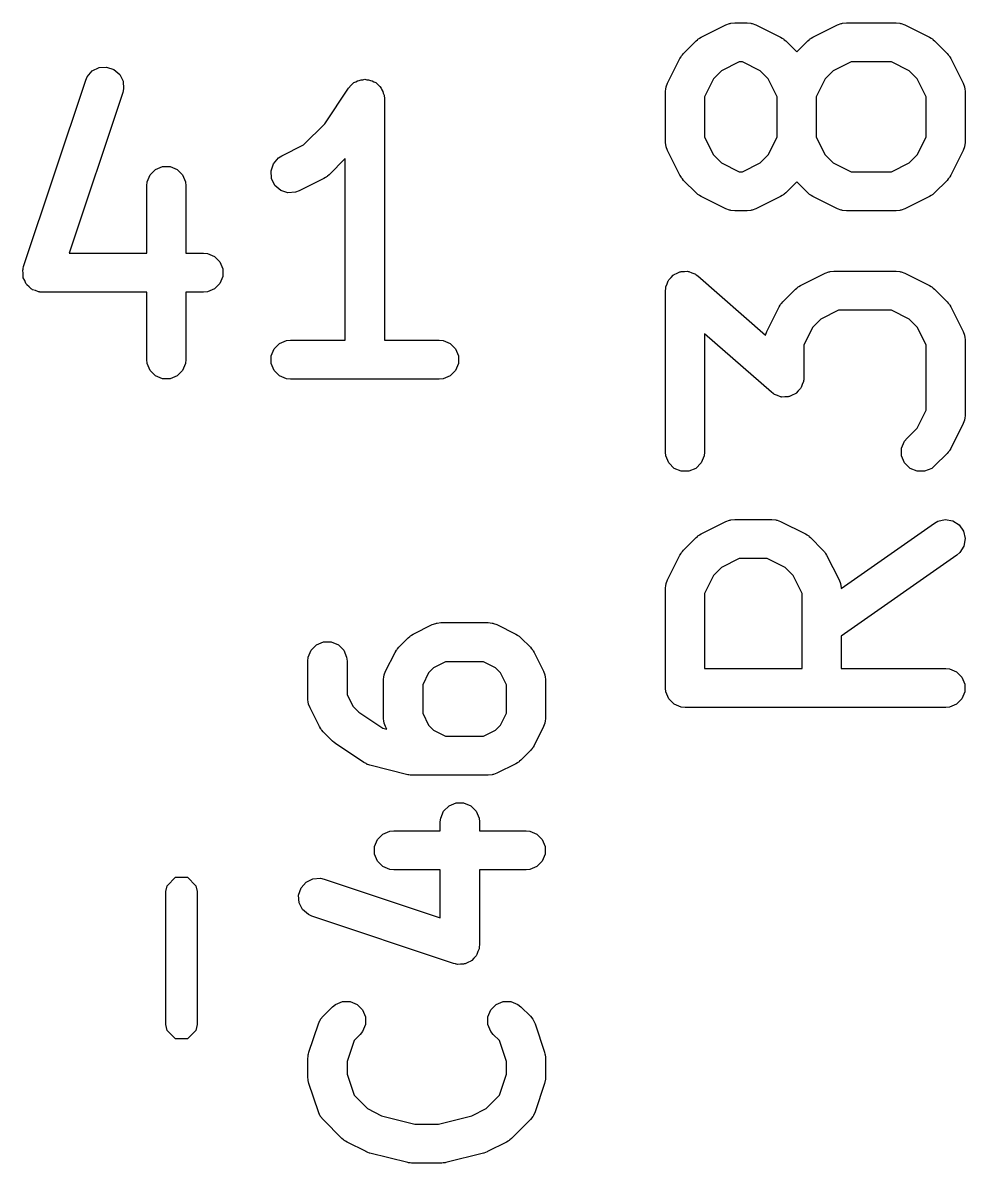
# Model space of a CAD drawing. Extents: x 1.07 to 8.07, y -3.47 to -0.77.
# Drawn here: x 6.3253 to 6.4677, y -1.7633 to -1.5911 of the extents above; entities that cross this region are included whole.
import ezdxf

# ---------------------------------------------------------------- set-up
doc = ezdxf.new("R2010")
doc.units = 0
doc.header["$MEASUREMENT"] = 0
doc.layers.add('BLACK', color=7, linetype='CONTINUOUS')

msp = doc.modelspace()

# ---------------------------------------------------------------- linework, layer by layer
at = {"layer": 'BLACK', "linetype": 'CONTINUOUS'}
for p, q in [((6.42782, -1.59325), (6.43157, -1.59138)), ((6.43157, -1.59138), (6.43211, -1.59117)), ((6.43211, -1.59117), (6.43221, -1.59116)), ((6.43221, -1.59116), (6.43231, -1.59112)), ((6.43231, -1.59112), (6.43289, -1.59107)), ((6.43289, -1.59107), (6.43476, -1.59107)), ((6.43476, -1.59107), (6.43534, -1.59112)), ((6.43534, -1.59112), (6.43543, -1.59116)), ((6.43543, -1.59116), (6.43554, -1.59117)), ((6.43554, -1.59117), (6.43608, -1.59138)), ((6.43608, -1.59138), (6.43983, -1.59325)), ((6.44469, -1.59325), (6.44844, -1.59138)), ((6.44844, -1.59138), (6.44898, -1.59117)), ((6.44898, -1.59117), (6.44908, -1.59116)), ((6.44908, -1.59116), (6.44918, -1.59112)), ((6.44918, -1.59112), (6.44976, -1.59107)), ((6.44976, -1.59107), (6.45726, -1.59107)), ((6.45726, -1.59107), (6.45783, -1.59112)), ((6.45783, -1.59112), (6.45793, -1.59116)), ((6.45793, -1.59116), (6.45804, -1.59117)), ((6.45804, -1.59117), (6.45858, -1.59138)), ((6.45858, -1.59138), (6.46233, -1.59325)), ((6.42517, -1.59568), (6.42705, -1.59381)), ((6.42705, -1.59381), (6.42727, -1.59362)), ((6.42727, -1.59362), (6.42733, -1.59356)), ((6.42733, -1.59356), (6.42741, -1.59351)), ((6.42741, -1.59351), (6.4275, -1.59344)), ((6.4275, -1.59344), (6.42757, -1.59341)), ((6.42757, -1.59341), (6.42782, -1.59325)), ((6.43983, -1.59325), (6.44008, -1.59341)), ((6.44008, -1.59341), (6.44015, -1.59344)), ((6.44015, -1.59344), (6.44023, -1.59351)), ((6.44023, -1.59351), (6.44032, -1.59356)), ((6.44032, -1.59356), (6.44037, -1.59362)), ((6.44037, -1.59362), (6.4406, -1.59381)), ((6.4406, -1.59381), (6.44226, -1.59547)), ((6.44226, -1.59547), (6.44392, -1.59381)), ((6.44392, -1.59381), (6.44415, -1.59362)), ((6.44415, -1.59362), (6.4442, -1.59356)), ((6.4442, -1.59356), (6.44429, -1.59351)), ((6.44429, -1.59351), (6.44437, -1.59344)), ((6.44437, -1.59344), (6.44444, -1.59341)), ((6.44444, -1.59341), (6.44469, -1.59325)), ((6.46233, -1.59325), (6.46258, -1.59341)), ((6.46258, -1.59341), (6.46265, -1.59344)), ((6.46265, -1.59344), (6.46273, -1.59351)), ((6.46273, -1.59351), (6.46282, -1.59356)), ((6.46282, -1.59356), (6.46287, -1.59362)), ((6.46287, -1.59362), (6.46309, -1.59381)), ((6.46309, -1.59381), (6.46497, -1.59568)), ((6.42478, -1.5962), (6.42481, -1.59613)), ((6.42481, -1.59613), (6.42487, -1.59605)), ((6.42487, -1.59605), (6.42493, -1.59596)), ((6.42493, -1.59596), (6.42499, -1.59591)), ((6.42499, -1.59591), (6.42517, -1.59568)), ((6.46497, -1.59568), (6.46516, -1.59591)), ((6.46516, -1.59591), (6.46521, -1.59596)), ((6.46521, -1.59596), (6.46527, -1.59605)), ((6.46527, -1.59605), (6.46534, -1.59613)), ((6.46534, -1.59613), (6.46537, -1.5962)), ((6.33583, -1.59834), (6.33687, -1.59783)), ((6.33687, -1.59783), (6.33801, -1.59775)), ((6.33801, -1.59775), (6.33911, -1.59811)), ((6.42275, -1.6002), (6.42462, -1.59645)), ((6.42462, -1.59645), (6.42478, -1.5962)), ((6.43358, -1.59697), (6.43089, -1.59832)), ((6.43406, -1.59697), (6.43358, -1.59697)), ((6.43676, -1.59832), (6.43406, -1.59697)), ((6.45046, -1.59697), (6.44776, -1.59832)), ((6.45656, -1.59697), (6.45046, -1.59697)), ((6.45926, -1.59832), (6.45656, -1.59697)), ((6.46537, -1.5962), (6.46552, -1.59645)), ((6.46552, -1.59645), (6.4674, -1.6002)), ((6.33484, -1.59974), (6.33508, -1.59921)), ((6.33508, -1.59921), (6.33583, -1.59834)), ((6.33911, -1.59811), (6.33998, -1.59887)), ((6.33998, -1.59887), (6.34049, -1.5999)), ((6.42969, -1.59952), (6.42834, -1.60222)), ((6.43089, -1.59832), (6.42969, -1.59952)), ((6.43796, -1.59952), (6.43676, -1.59832)), ((6.43931, -1.60222), (6.43796, -1.59952)), ((6.44656, -1.59952), (6.44521, -1.60222)), ((6.44776, -1.59832), (6.44656, -1.59952)), ((6.46046, -1.59952), (6.45926, -1.59832)), ((6.4618, -1.60222), (6.46046, -1.59952)), ((6.32547, -1.62786), (6.33484, -1.59974)), ((6.34057, -1.60105), (6.34045, -1.60161)), ((6.34049, -1.5999), (6.34057, -1.60105)), ((6.37097, -1.6063), (6.37456, -1.60091)), ((6.37456, -1.60091), (6.37493, -1.60047)), ((6.37456, -1.60091), (6.37456, -1.60091)), ((6.37456, -1.60091), (6.37456, -1.60091)), ((6.37456, -1.60091), (6.37456, -1.60091)), ((6.37493, -1.60047), (6.37517, -1.6003)), ((6.37517, -1.6003), (6.37537, -1.6001)), ((6.37537, -1.6001), (6.37564, -1.59999)), ((6.37564, -1.59999), (6.37588, -1.59983)), ((6.37588, -1.59983), (6.37617, -1.59977)), ((6.37617, -1.59977), (6.37644, -1.59966)), ((6.37644, -1.59966), (6.37673, -1.59966)), ((6.37673, -1.59966), (6.37701, -1.5996)), ((6.37701, -1.5996), (6.3773, -1.59966)), ((6.3773, -1.59966), (6.37759, -1.59966)), ((6.37759, -1.59966), (6.37786, -1.59977)), ((6.37786, -1.59977), (6.37814, -1.59982)), ((6.37814, -1.59982), (6.37839, -1.59998)), ((6.37839, -1.59998), (6.37866, -1.6001)), ((6.37866, -1.6001), (6.37886, -1.6003)), ((6.37886, -1.6003), (6.3791, -1.60046)), ((6.3791, -1.60046), (6.37926, -1.6007)), ((6.37926, -1.6007), (6.37947, -1.60091)), ((6.37947, -1.60091), (6.37958, -1.60118)), ((6.37958, -1.60118), (6.37974, -1.60142)), ((6.42243, -1.60152), (6.42249, -1.60094)), ((6.42249, -1.60094), (6.42253, -1.60084)), ((6.42253, -1.60084), (6.42254, -1.60074)), ((6.42254, -1.60074), (6.42275, -1.6002)), ((6.4674, -1.6002), (6.4676, -1.60074)), ((6.4676, -1.60074), (6.46761, -1.60084)), ((6.46761, -1.60084), (6.46765, -1.60094)), ((6.46765, -1.60094), (6.46771, -1.60152)), ((6.34045, -1.60161), (6.33237, -1.62585)), ((6.37974, -1.60142), (6.3798, -1.60171)), ((6.3798, -1.60171), (6.37991, -1.60198)), ((6.37991, -1.60198), (6.37997, -1.60255)), ((6.37997, -1.60255), (6.37997, -1.60255)), ((6.37997, -1.60255), (6.37997, -1.60255)), ((6.37997, -1.60255), (6.37997, -1.60255)), ((6.37997, -1.60255), (6.37997, -1.63897)), ((6.42243, -1.60902), (6.42243, -1.60152)), ((6.42834, -1.60222), (6.42834, -1.60832)), ((6.43931, -1.60832), (6.43931, -1.60222)), ((6.44521, -1.60222), (6.44521, -1.60832)), ((6.4618, -1.60832), (6.4618, -1.60222)), ((6.46771, -1.60152), (6.46771, -1.60902)), ((6.36777, -1.6095), (6.37097, -1.6063)), ((6.36445, -1.61116), (6.36777, -1.6095)), ((6.42249, -1.60959), (6.42243, -1.60902)), ((6.42253, -1.60969), (6.42249, -1.60959)), ((6.42254, -1.6098), (6.42253, -1.60969)), ((6.42275, -1.61034), (6.42254, -1.6098)), ((6.42834, -1.60832), (6.42969, -1.61102)), ((6.43796, -1.61102), (6.43931, -1.60832)), ((6.44521, -1.60832), (6.44656, -1.61102)), ((6.46046, -1.61102), (6.4618, -1.60832)), ((6.4676, -1.6098), (6.4674, -1.61034)), ((6.46761, -1.60969), (6.4676, -1.6098)), ((6.46765, -1.60959), (6.46761, -1.60969)), ((6.46771, -1.60902), (6.46765, -1.60959)), ((6.3632, -1.61234), (6.36396, -1.61147)), ((6.36396, -1.61147), (6.36445, -1.61116)), ((6.37406, -1.61156), (6.3716, -1.61401)), ((6.37406, -1.63897), (6.37406, -1.61156)), ((6.42462, -1.61409), (6.42275, -1.61034)), ((6.42969, -1.61102), (6.43089, -1.61222)), ((6.43676, -1.61222), (6.43796, -1.61102)), ((6.44656, -1.61102), (6.44776, -1.61222)), ((6.45926, -1.61222), (6.46046, -1.61102)), ((6.4674, -1.61034), (6.46552, -1.61409)), ((6.34456, -1.61403), (6.34538, -1.61322)), ((6.34538, -1.61322), (6.34644, -1.61278)), ((6.34644, -1.61278), (6.3476, -1.61278)), ((6.3476, -1.61278), (6.34866, -1.61322)), ((6.34866, -1.61322), (6.34947, -1.61403)), ((6.36284, -1.61343), (6.3632, -1.61234)), ((6.43089, -1.61222), (6.43358, -1.61356)), ((6.43406, -1.61356), (6.43676, -1.61222)), ((6.44776, -1.61222), (6.45046, -1.61356)), ((6.45656, -1.61356), (6.45926, -1.61222)), ((6.34412, -1.6151), (6.34456, -1.61403)), ((6.34947, -1.61403), (6.34992, -1.6151)), ((6.36292, -1.61458), (6.36284, -1.61343)), ((6.36343, -1.61561), (6.36292, -1.61458)), ((6.37084, -1.61457), (6.36709, -1.61644)), ((6.37108, -1.61441), (6.37084, -1.61457)), ((6.37116, -1.61438), (6.37108, -1.61441)), ((6.37124, -1.61431), (6.37116, -1.61438)), ((6.37133, -1.61426), (6.37124, -1.61431)), ((6.37138, -1.6142), (6.37133, -1.61426)), ((6.3716, -1.61401), (6.37138, -1.6142)), ((6.42478, -1.61434), (6.42462, -1.61409)), ((6.42481, -1.61441), (6.42478, -1.61434)), ((6.42487, -1.61449), (6.42481, -1.61441)), ((6.42493, -1.61458), (6.42487, -1.61449)), ((6.42499, -1.61463), (6.42493, -1.61458)), ((6.42517, -1.61486), (6.42499, -1.61463)), ((6.42705, -1.61673), (6.42517, -1.61486)), ((6.43358, -1.61356), (6.43406, -1.61356)), ((6.44226, -1.61507), (6.4406, -1.61673)), ((6.44392, -1.61673), (6.44226, -1.61507)), ((6.45046, -1.61356), (6.45656, -1.61356)), ((6.46497, -1.61486), (6.46309, -1.61673)), ((6.46516, -1.61463), (6.46497, -1.61486)), ((6.46521, -1.61458), (6.46516, -1.61463)), ((6.46527, -1.61449), (6.46521, -1.61458)), ((6.46534, -1.61441), (6.46527, -1.61449)), ((6.46537, -1.61434), (6.46534, -1.61441)), ((6.46552, -1.61409), (6.46537, -1.61434)), ((6.34407, -1.61568), (6.34412, -1.6151)), ((6.34407, -1.62585), (6.34407, -1.61568)), ((6.34992, -1.6151), (6.34997, -1.61568)), ((6.34997, -1.61568), (6.34997, -1.62585)), ((6.3643, -1.61637), (6.36343, -1.61561)), ((6.3654, -1.61673), (6.3643, -1.61637)), ((6.36655, -1.61665), (6.3654, -1.61673)), ((6.36709, -1.61644), (6.36655, -1.61665)), ((6.42727, -1.61692), (6.42705, -1.61673)), ((6.4406, -1.61673), (6.44037, -1.61692)), ((6.44415, -1.61692), (6.44392, -1.61673)), ((6.46309, -1.61673), (6.46287, -1.61692)), ((6.42733, -1.61697), (6.42727, -1.61692)), ((6.42741, -1.61703), (6.42733, -1.61697)), ((6.4275, -1.6171), (6.42741, -1.61703)), ((6.42757, -1.61713), (6.4275, -1.6171)), ((6.42782, -1.61728), (6.42757, -1.61713)), ((6.43157, -1.61916), (6.42782, -1.61728)), ((6.43983, -1.61728), (6.43608, -1.61916)), ((6.44008, -1.61713), (6.43983, -1.61728)), ((6.44015, -1.6171), (6.44008, -1.61713)), ((6.44023, -1.61703), (6.44015, -1.6171)), ((6.44032, -1.61697), (6.44023, -1.61703)), ((6.44037, -1.61692), (6.44032, -1.61697)), ((6.4442, -1.61697), (6.44415, -1.61692)), ((6.44429, -1.61703), (6.4442, -1.61697)), ((6.44437, -1.6171), (6.44429, -1.61703)), ((6.44444, -1.61713), (6.44437, -1.6171)), ((6.44469, -1.61728), (6.44444, -1.61713)), ((6.44844, -1.61916), (6.44469, -1.61728)), ((6.46233, -1.61728), (6.45858, -1.61916)), ((6.46258, -1.61713), (6.46233, -1.61728)), ((6.46265, -1.6171), (6.46258, -1.61713)), ((6.46273, -1.61703), (6.46265, -1.6171)), ((6.46282, -1.61697), (6.46273, -1.61703)), ((6.46287, -1.61692), (6.46282, -1.61697)), ((6.43211, -1.61936), (6.43157, -1.61916)), ((6.43221, -1.61937), (6.43211, -1.61936)), ((6.43231, -1.61941), (6.43221, -1.61937)), ((6.43289, -1.61947), (6.43231, -1.61941)), ((6.43476, -1.61947), (6.43289, -1.61947)), ((6.43534, -1.61941), (6.43476, -1.61947)), ((6.43543, -1.61937), (6.43534, -1.61941)), ((6.43554, -1.61936), (6.43543, -1.61937)), ((6.43608, -1.61916), (6.43554, -1.61936)), ((6.44898, -1.61936), (6.44844, -1.61916)), ((6.44908, -1.61937), (6.44898, -1.61936)), ((6.44918, -1.61941), (6.44908, -1.61937)), ((6.44976, -1.61947), (6.44918, -1.61941)), ((6.45726, -1.61947), (6.44976, -1.61947)), ((6.45783, -1.61941), (6.45726, -1.61947)), ((6.45793, -1.61937), (6.45783, -1.61941)), ((6.45804, -1.61936), (6.45793, -1.61937)), ((6.45858, -1.61916), (6.45804, -1.61936)), ((6.33237, -1.62585), (6.34407, -1.62585)), ((6.34997, -1.62585), (6.35264, -1.62585)), ((6.35264, -1.62585), (6.35322, -1.6259)), ((6.35322, -1.6259), (6.35428, -1.62634)), ((6.35428, -1.62634), (6.3551, -1.62716)), ((6.32534, -1.62843), (6.32538, -1.62828)), ((6.32538, -1.6289), (6.32534, -1.62843)), ((6.32538, -1.62822), (6.32541, -1.62815)), ((6.32538, -1.62828), (6.32538, -1.62822)), ((6.32541, -1.62815), (6.32547, -1.62786)), ((6.3551, -1.62716), (6.35554, -1.62822)), ((6.35554, -1.62822), (6.35554, -1.62937)), ((6.42419, -1.62888), (6.42462, -1.62866)), ((6.42462, -1.62866), (6.42472, -1.62866)), ((6.42472, -1.62866), (6.42481, -1.62862)), ((6.42481, -1.62862), (6.42529, -1.62862)), ((6.42529, -1.62862), (6.42577, -1.62859)), ((6.42577, -1.62859), (6.42586, -1.62862)), ((6.42586, -1.62862), (6.42596, -1.62862)), ((6.42596, -1.62862), (6.42641, -1.6288)), ((6.42641, -1.6288), (6.42686, -1.62896)), ((6.44656, -1.62887), (6.4471, -1.62867)), ((6.4471, -1.62867), (6.44721, -1.62866)), ((6.44721, -1.62866), (6.44731, -1.62862)), ((6.44731, -1.62862), (6.44788, -1.62856)), ((6.44788, -1.62856), (6.45726, -1.62856)), ((6.45726, -1.62856), (6.45783, -1.62862)), ((6.45783, -1.62862), (6.45793, -1.62866)), ((6.45793, -1.62866), (6.45804, -1.62867)), ((6.45804, -1.62867), (6.45858, -1.62887)), ((6.32538, -1.62937), (6.32538, -1.6289)), ((6.32542, -1.62947), (6.32538, -1.62937)), ((6.32542, -1.62958), (6.32542, -1.62947)), ((6.32564, -1.63), (6.32542, -1.62958)), ((6.32582, -1.63044), (6.32564, -1.63)), ((6.32589, -1.63051), (6.32582, -1.63044)), ((6.32594, -1.63061), (6.32589, -1.63051)), ((6.3551, -1.63044), (6.35428, -1.63125)), ((6.35554, -1.62937), (6.3551, -1.63044)), ((6.42249, -1.63094), (6.42267, -1.6305)), ((6.42267, -1.6305), (6.42283, -1.63004)), ((6.42283, -1.63004), (6.42289, -1.62997)), ((6.42289, -1.62997), (6.42293, -1.62987)), ((6.42293, -1.62987), (6.42327, -1.62954)), ((6.42327, -1.62954), (6.42359, -1.62917)), ((6.42359, -1.62917), (6.42368, -1.62913)), ((6.42368, -1.62913), (6.42375, -1.62906)), ((6.42375, -1.62906), (6.42419, -1.62888)), ((6.42686, -1.62896), (6.42697, -1.62904)), ((6.42697, -1.62904), (6.42703, -1.62906)), ((6.42703, -1.62906), (6.42708, -1.62911)), ((6.42708, -1.62911), (6.42733, -1.62929)), ((6.42733, -1.62929), (6.43754, -1.63823)), ((6.44281, -1.63075), (6.44656, -1.62887)), ((6.45858, -1.62887), (6.46233, -1.63075)), ((6.3263, -1.63092), (6.32594, -1.63061)), ((6.32663, -1.63125), (6.3263, -1.63092)), ((6.32673, -1.63129), (6.32663, -1.63125)), ((6.32681, -1.63136), (6.32673, -1.63129)), ((6.32726, -1.63151), (6.32681, -1.63136)), ((6.3277, -1.63169), (6.32726, -1.63151)), ((6.32785, -1.63171), (6.3277, -1.63169)), ((6.3279, -1.63173), (6.32785, -1.63171)), ((6.32798, -1.63172), (6.3279, -1.63173)), ((6.32827, -1.63175), (6.32798, -1.63172)), ((6.34407, -1.63175), (6.32827, -1.63175)), ((6.34407, -1.64192), (6.34407, -1.63175)), ((6.35264, -1.63175), (6.34997, -1.63175)), ((6.34997, -1.63175), (6.34997, -1.64192)), ((6.35322, -1.63169), (6.35264, -1.63175)), ((6.35428, -1.63125), (6.35322, -1.63169)), ((6.42243, -1.63151), (6.42246, -1.63121)), ((6.42243, -1.65589), (6.42243, -1.63151)), ((6.42246, -1.63113), (6.42248, -1.63108)), ((6.42246, -1.63121), (6.42246, -1.63113)), ((6.42248, -1.63108), (6.42249, -1.63094)), ((6.44017, -1.63318), (6.44205, -1.6313)), ((6.44205, -1.6313), (6.44227, -1.63112)), ((6.44227, -1.63112), (6.44232, -1.63106)), ((6.44232, -1.63106), (6.44241, -1.631)), ((6.44241, -1.631), (6.44249, -1.63093)), ((6.44249, -1.63093), (6.44257, -1.6309)), ((6.44257, -1.6309), (6.44281, -1.63075)), ((6.46233, -1.63075), (6.46258, -1.6309)), ((6.46258, -1.6309), (6.46265, -1.63093)), ((6.46265, -1.63093), (6.46273, -1.631)), ((6.46273, -1.631), (6.46282, -1.63106)), ((6.46282, -1.63106), (6.46287, -1.63112)), ((6.46287, -1.63112), (6.46309, -1.6313)), ((6.46309, -1.6313), (6.46497, -1.63318)), ((6.43774, -1.63769), (6.43962, -1.63394)), ((6.43962, -1.63394), (6.43977, -1.6337)), ((6.43977, -1.6337), (6.4398, -1.63362)), ((6.4398, -1.63362), (6.43987, -1.63354)), ((6.43987, -1.63354), (6.43993, -1.63345)), ((6.43993, -1.63345), (6.43999, -1.6334)), ((6.43999, -1.6334), (6.44017, -1.63318)), ((6.46497, -1.63318), (6.46516, -1.6334)), ((6.46516, -1.6334), (6.46521, -1.63345)), ((6.46521, -1.63345), (6.46527, -1.63354)), ((6.46527, -1.63354), (6.46534, -1.63362)), ((6.46534, -1.63362), (6.46537, -1.6337)), ((6.46537, -1.6337), (6.46552, -1.63394)), ((6.46552, -1.63394), (6.4674, -1.63769)), ((6.44858, -1.63447), (6.44588, -1.63582)), ((6.45656, -1.63447), (6.44858, -1.63447)), ((6.45926, -1.63582), (6.45656, -1.63447)), ((6.44469, -1.63701), (6.44334, -1.63971)), ((6.44588, -1.63582), (6.44469, -1.63701)), ((6.46046, -1.63701), (6.45926, -1.63582)), ((6.4618, -1.63971), (6.46046, -1.63701)), ((6.36413, -1.63947), (6.36519, -1.63903)), ((6.36519, -1.63903), (6.36577, -1.63897)), ((6.36577, -1.63897), (6.37406, -1.63897)), ((6.37997, -1.63897), (6.38826, -1.63897)), ((6.38826, -1.63897), (6.38884, -1.63903)), ((6.38884, -1.63903), (6.3899, -1.63947)), ((6.43844, -1.64686), (6.42834, -1.63802)), ((6.42834, -1.63802), (6.42834, -1.65589)), ((6.43754, -1.63823), (6.43774, -1.63769)), ((6.4674, -1.63769), (6.4676, -1.63823)), ((6.4676, -1.63823), (6.46761, -1.63834)), ((6.46761, -1.63834), (6.46765, -1.63844)), ((6.46765, -1.63844), (6.46771, -1.63901)), ((6.46771, -1.63901), (6.46771, -1.65026)), ((6.36287, -1.64135), (6.36331, -1.64028)), ((6.36331, -1.64028), (6.36413, -1.63947)), ((6.3899, -1.63947), (6.39072, -1.64028)), ((6.39072, -1.64028), (6.39116, -1.64135)), ((6.44334, -1.63971), (6.44334, -1.64464)), ((6.4618, -1.64957), (6.4618, -1.63971)), ((6.34412, -1.6425), (6.34407, -1.64192)), ((6.34456, -1.64356), (6.34412, -1.6425)), ((6.34992, -1.6425), (6.34947, -1.64356)), ((6.34997, -1.64192), (6.34992, -1.6425)), ((6.36287, -1.6425), (6.36287, -1.64135)), ((6.36331, -1.64356), (6.36287, -1.6425)), ((6.39116, -1.6425), (6.39072, -1.64356)), ((6.39116, -1.64135), (6.39116, -1.6425)), ((6.34538, -1.64438), (6.34456, -1.64356)), ((6.34947, -1.64356), (6.34866, -1.64438)), ((6.36413, -1.64438), (6.36331, -1.64356)), ((6.39072, -1.64356), (6.3899, -1.64438)), ((6.34644, -1.64482), (6.34538, -1.64438)), ((6.3476, -1.64482), (6.34644, -1.64482)), ((6.34866, -1.64438), (6.3476, -1.64482)), ((6.36519, -1.64482), (6.36413, -1.64438)), ((6.36577, -1.64487), (6.36519, -1.64482)), ((6.38826, -1.64487), (6.36577, -1.64487)), ((6.38884, -1.64482), (6.38826, -1.64487)), ((6.3899, -1.64438), (6.38884, -1.64482)), ((6.4431, -1.64566), (6.44294, -1.64611)), ((6.44328, -1.64521), (6.4431, -1.64566)), ((6.44329, -1.64507), (6.44328, -1.64521)), ((6.44331, -1.64502), (6.44329, -1.64507)), ((6.44334, -1.64464), (6.44331, -1.64494)), ((6.44331, -1.64494), (6.44331, -1.64502)), ((6.43869, -1.64704), (6.43844, -1.64686)), ((6.43874, -1.64709), (6.43869, -1.64704)), ((6.4388, -1.64711), (6.43874, -1.64709)), ((6.43891, -1.6472), (6.4388, -1.64711)), ((6.43937, -1.64735), (6.43891, -1.6472)), ((6.43981, -1.64753), (6.43937, -1.64735)), ((6.43991, -1.64753), (6.43981, -1.64753)), ((6.44, -1.64757), (6.43991, -1.64753)), ((6.44048, -1.64753), (6.44, -1.64757)), ((6.44096, -1.64753), (6.44048, -1.64753)), ((6.44105, -1.6475), (6.44096, -1.64753)), ((6.44115, -1.64749), (6.44105, -1.6475)), ((6.44158, -1.64728), (6.44115, -1.64749)), ((6.44203, -1.64709), (6.44158, -1.64728)), ((6.4421, -1.64702), (6.44203, -1.64709)), ((6.44218, -1.64698), (6.4421, -1.64702)), ((6.4425, -1.64662), (6.44218, -1.64698)), ((6.44284, -1.64628), (6.4425, -1.64662)), ((6.44288, -1.64619), (6.44284, -1.64628)), ((6.44294, -1.64611), (6.44288, -1.64619)), ((6.46046, -1.65226), (6.4618, -1.64957)), ((6.4676, -1.65104), (6.4674, -1.65158)), ((6.46761, -1.65094), (6.4676, -1.65104)), ((6.46765, -1.65084), (6.46761, -1.65094)), ((6.46771, -1.65026), (6.46765, -1.65084)), ((6.45892, -1.6538), (6.46046, -1.65226)), ((6.4674, -1.65158), (6.46552, -1.65533)), ((6.45811, -1.65531), (6.45855, -1.65425)), ((6.45855, -1.65425), (6.45892, -1.6538)), ((6.42249, -1.65646), (6.42243, -1.65589)), ((6.42834, -1.65589), (6.42828, -1.65646)), ((6.45811, -1.65646), (6.45811, -1.65531)), ((6.46497, -1.6561), (6.46309, -1.65797)), ((6.46516, -1.65587), (6.46497, -1.6561)), ((6.46521, -1.65582), (6.46516, -1.65587)), ((6.46527, -1.65573), (6.46521, -1.65582)), ((6.46534, -1.65565), (6.46527, -1.65573)), ((6.46537, -1.65558), (6.46534, -1.65565)), ((6.46552, -1.65533), (6.46537, -1.65558)), ((6.42293, -1.65753), (6.42249, -1.65646)), ((6.42375, -1.65834), (6.42293, -1.65753)), ((6.42784, -1.65753), (6.42703, -1.65834)), ((6.42828, -1.65646), (6.42784, -1.65753)), ((6.45855, -1.65753), (6.45811, -1.65646)), ((6.45937, -1.65834), (6.45855, -1.65753)), ((6.46309, -1.65797), (6.46265, -1.65834)), ((6.42481, -1.65878), (6.42375, -1.65834)), ((6.42596, -1.65878), (6.42481, -1.65878)), ((6.42703, -1.65834), (6.42596, -1.65878)), ((6.46043, -1.65878), (6.45937, -1.65834)), ((6.46158, -1.65878), (6.46043, -1.65878)), ((6.46265, -1.65834), (6.46158, -1.65878)), ((6.42782, -1.66824), (6.43157, -1.66637)), ((6.43157, -1.66637), (6.43211, -1.66616)), ((6.43211, -1.66616), (6.43221, -1.66615)), ((6.43221, -1.66615), (6.43231, -1.66611)), ((6.43231, -1.66611), (6.43289, -1.66606)), ((6.43289, -1.66606), (6.43851, -1.66606)), ((6.43851, -1.66606), (6.43909, -1.66611)), ((6.43909, -1.66611), (6.43918, -1.66615)), ((6.43918, -1.66615), (6.43929, -1.66616)), ((6.43929, -1.66616), (6.43983, -1.66637)), ((6.43983, -1.66637), (6.44358, -1.66824)), ((6.44896, -1.67647), (6.46306, -1.66659)), ((6.46306, -1.66659), (6.46357, -1.66631)), ((6.46357, -1.66631), (6.46469, -1.66606)), ((6.46469, -1.66606), (6.46583, -1.66626)), ((6.46583, -1.66626), (6.4668, -1.66688)), ((6.42741, -1.6685), (6.4275, -1.66843)), ((6.4275, -1.66843), (6.42757, -1.6684)), ((6.42757, -1.6684), (6.42782, -1.66824)), ((6.44358, -1.66824), (6.44383, -1.6684)), ((6.44383, -1.6684), (6.4439, -1.66843)), ((6.4439, -1.66843), (6.44398, -1.6685)), ((6.4668, -1.66688), (6.46746, -1.66782)), ((6.46746, -1.66782), (6.46771, -1.66895)), ((6.42517, -1.67067), (6.42705, -1.6688)), ((6.42705, -1.6688), (6.42727, -1.66861)), ((6.42727, -1.66861), (6.42733, -1.66855)), ((6.42733, -1.66855), (6.42741, -1.6685)), ((6.44398, -1.6685), (6.44407, -1.66855)), ((6.44407, -1.66855), (6.44412, -1.66861)), ((6.44412, -1.66861), (6.44435, -1.6688)), ((6.44435, -1.6688), (6.44622, -1.67067)), ((6.46751, -1.67008), (6.46689, -1.67105)), ((6.46771, -1.66895), (6.46751, -1.67008)), ((6.42275, -1.67519), (6.42462, -1.67144)), ((6.42462, -1.67144), (6.42478, -1.67119)), ((6.42478, -1.67119), (6.42481, -1.67112)), ((6.42481, -1.67112), (6.42487, -1.67104)), ((6.42487, -1.67104), (6.42493, -1.67095)), ((6.42493, -1.67095), (6.42499, -1.6709)), ((6.42499, -1.6709), (6.42517, -1.67067)), ((6.44622, -1.67067), (6.44641, -1.6709)), ((6.44641, -1.6709), (6.44647, -1.67095)), ((6.44647, -1.67095), (6.44652, -1.67104)), ((6.44652, -1.67104), (6.44659, -1.67112)), ((6.44659, -1.67112), (6.44662, -1.67119)), ((6.44662, -1.67119), (6.44678, -1.67144)), ((6.44678, -1.67144), (6.44865, -1.67519)), ((6.46645, -1.67143), (6.44896, -1.68367)), ((6.46689, -1.67105), (6.46645, -1.67143)), ((6.43089, -1.67331), (6.42969, -1.67451)), ((6.43358, -1.67196), (6.43089, -1.67331)), ((6.43781, -1.67196), (6.43358, -1.67196)), ((6.44051, -1.67331), (6.43781, -1.67196)), ((6.44171, -1.67451), (6.44051, -1.67331)), ((6.42254, -1.67573), (6.42275, -1.67519)), ((6.42969, -1.67451), (6.42834, -1.67721)), ((6.44306, -1.67721), (6.44171, -1.67451)), ((6.44865, -1.67519), (6.44886, -1.67573)), ((6.42243, -1.67651), (6.42249, -1.67593)), ((6.42243, -1.69151), (6.42243, -1.67651)), ((6.42249, -1.67593), (6.42253, -1.67584)), ((6.42253, -1.67584), (6.42254, -1.67573)), ((6.44886, -1.67573), (6.44886, -1.67584)), ((6.44886, -1.67584), (6.4489, -1.67593)), ((6.4489, -1.67593), (6.44896, -1.67647)), ((6.42834, -1.67721), (6.42834, -1.68855)), ((6.44306, -1.68855), (6.44306, -1.67721)), ((6.38433, -1.68337), (6.38719, -1.68194)), ((6.38719, -1.68194), (6.38773, -1.68174)), ((6.38773, -1.68174), (6.38784, -1.68173)), ((6.38784, -1.68173), (6.38793, -1.68169)), ((6.38793, -1.68169), (6.38851, -1.68163)), ((6.38851, -1.68163), (6.39565, -1.68163)), ((6.39565, -1.68163), (6.39623, -1.68169)), ((6.39623, -1.68169), (6.39633, -1.68173)), ((6.39633, -1.68173), (6.39643, -1.68174)), ((6.39643, -1.68174), (6.39697, -1.68194)), ((6.39697, -1.68194), (6.39983, -1.68337)), ((6.38214, -1.68535), (6.38356, -1.68392)), ((6.38356, -1.68392), (6.38379, -1.68374)), ((6.38379, -1.68374), (6.38384, -1.68368)), ((6.38384, -1.68368), (6.38393, -1.68362)), ((6.38393, -1.68362), (6.38401, -1.68356)), ((6.38401, -1.68356), (6.38408, -1.68353)), ((6.38408, -1.68353), (6.38433, -1.68337)), ((6.39983, -1.68337), (6.40008, -1.68353)), ((6.40008, -1.68353), (6.40015, -1.68356)), ((6.40015, -1.68356), (6.40023, -1.68362)), ((6.40023, -1.68362), (6.40032, -1.68368)), ((6.40032, -1.68368), (6.40037, -1.68374)), ((6.40037, -1.68374), (6.4006, -1.68392)), ((6.4006, -1.68392), (6.40203, -1.68535)), ((6.44896, -1.68367), (6.44896, -1.68855)), ((6.36891, -1.6858), (6.36973, -1.68499)), ((6.36973, -1.68499), (6.37079, -1.68454)), ((6.37079, -1.68454), (6.37194, -1.68454)), ((6.37194, -1.68454), (6.37301, -1.68499)), ((6.37301, -1.68499), (6.37382, -1.6858)), ((6.38184, -1.68572), (6.38189, -1.68563)), ((6.38189, -1.68563), (6.38195, -1.68558)), ((6.38195, -1.68558), (6.38214, -1.68535)), ((6.40203, -1.68535), (6.40221, -1.68558)), ((6.40221, -1.68558), (6.40227, -1.68563)), ((6.40227, -1.68563), (6.40233, -1.68572)), ((6.36841, -1.68744), (6.36847, -1.68686)), ((6.36847, -1.68686), (6.36891, -1.6858)), ((6.37382, -1.6858), (6.37426, -1.68686)), ((6.37426, -1.68686), (6.37432, -1.68744)), ((6.38015, -1.68898), (6.38158, -1.68612)), ((6.38158, -1.68612), (6.38174, -1.68587)), ((6.38174, -1.68587), (6.38177, -1.6858)), ((6.38177, -1.6858), (6.38184, -1.68572)), ((6.40233, -1.68572), (6.40239, -1.6858)), ((6.40239, -1.6858), (6.40242, -1.68587)), ((6.40242, -1.68587), (6.40258, -1.68612)), ((6.40258, -1.68612), (6.40401, -1.68898)), ((6.36841, -1.69316), (6.36841, -1.68744)), ((6.37432, -1.68744), (6.37432, -1.69246)), ((6.37995, -1.68952), (6.38015, -1.68898)), ((6.3874, -1.68844), (6.38665, -1.68919)), ((6.38921, -1.68754), (6.3874, -1.68844)), ((6.39496, -1.68754), (6.38921, -1.68754)), ((6.39676, -1.68844), (6.39496, -1.68754)), ((6.39751, -1.68919), (6.39676, -1.68844)), ((6.40401, -1.68898), (6.40421, -1.68952)), ((6.42834, -1.68855), (6.44306, -1.68855)), ((6.44896, -1.68855), (6.46476, -1.68855)), ((6.46476, -1.68855), (6.46533, -1.68861)), ((6.46533, -1.68861), (6.4664, -1.68905)), ((6.4664, -1.68905), (6.46721, -1.68987)), ((6.37984, -1.6903), (6.3799, -1.68972)), ((6.37984, -1.69601), (6.37984, -1.6903)), ((6.3799, -1.68972), (6.37994, -1.68962)), ((6.37994, -1.68962), (6.37995, -1.68952)), ((6.38665, -1.68919), (6.38575, -1.691)), ((6.39841, -1.691), (6.39751, -1.68919)), ((6.40421, -1.68952), (6.40422, -1.68962)), ((6.40422, -1.68962), (6.40426, -1.68972)), ((6.40426, -1.68972), (6.40432, -1.6903)), ((6.40432, -1.6903), (6.40432, -1.69601)), ((6.46721, -1.68987), (6.46765, -1.69093)), ((6.37432, -1.69246), (6.37522, -1.69426)), ((6.38575, -1.691), (6.38575, -1.69532)), ((6.39841, -1.69532), (6.39841, -1.691)), ((6.42249, -1.69208), (6.42243, -1.69151)), ((6.42293, -1.69315), (6.42249, -1.69208)), ((6.46765, -1.69208), (6.46721, -1.69315)), ((6.46765, -1.69093), (6.46765, -1.69208)), ((6.36847, -1.69373), (6.36841, -1.69316)), ((6.36851, -1.69383), (6.36847, -1.69373)), ((6.36852, -1.69394), (6.36851, -1.69383)), ((6.36873, -1.69448), (6.36852, -1.69394)), ((6.37522, -1.69426), (6.37611, -1.69515)), ((6.42375, -1.69396), (6.42293, -1.69315)), ((6.42481, -1.6944), (6.42375, -1.69396)), ((6.4664, -1.69396), (6.46533, -1.6944)), ((6.46721, -1.69315), (6.4664, -1.69396)), ((6.37015, -1.69733), (6.36873, -1.69448)), ((6.37611, -1.69515), (6.37972, -1.69756)), ((6.3799, -1.69659), (6.37984, -1.69601)), ((6.38575, -1.69532), (6.38665, -1.69712)), ((6.39751, -1.69712), (6.39841, -1.69532)), ((6.40432, -1.69601), (6.40426, -1.69659)), ((6.42539, -1.69446), (6.42481, -1.6944)), ((6.46476, -1.69446), (6.42539, -1.69446)), ((6.46533, -1.6944), (6.46476, -1.69446)), ((6.37031, -1.69758), (6.37015, -1.69733)), ((6.37034, -1.69765), (6.37031, -1.69758)), ((6.37041, -1.69773), (6.37034, -1.69765)), ((6.37046, -1.69782), (6.37041, -1.69773)), ((6.37972, -1.69756), (6.38034, -1.69771)), ((6.37994, -1.69669), (6.3799, -1.69659)), ((6.37995, -1.69679), (6.37994, -1.69669)), ((6.38015, -1.69733), (6.37995, -1.69679)), ((6.38034, -1.69771), (6.38015, -1.69733)), ((6.38665, -1.69712), (6.3874, -1.69787)), ((6.39676, -1.69787), (6.39751, -1.69712)), ((6.40401, -1.69733), (6.40258, -1.70019)), ((6.40421, -1.69679), (6.40401, -1.69733)), ((6.40422, -1.69669), (6.40421, -1.69679)), ((6.40426, -1.69659), (6.40422, -1.69669)), ((6.37052, -1.69787), (6.37046, -1.69782)), ((6.37071, -1.6981), (6.37052, -1.69787)), ((6.37214, -1.69953), (6.37071, -1.6981)), ((6.3874, -1.69787), (6.38921, -1.69877)), ((6.38921, -1.69877), (6.39496, -1.69877)), ((6.39496, -1.69877), (6.39676, -1.69787)), ((6.37237, -1.69972), (6.37214, -1.69953)), ((6.37214, -1.69953), (6.37214, -1.69953)), ((6.37214, -1.69953), (6.37214, -1.69953)), ((6.37258, -1.6999), (6.37237, -1.69972)), ((6.37259, -1.6999), (6.37258, -1.6999)), ((6.37258, -1.6999), (6.37258, -1.6999)), ((6.37687, -1.70275), (6.37259, -1.6999)), ((6.40203, -1.70096), (6.4006, -1.70239)), ((6.40221, -1.70073), (6.40203, -1.70096)), ((6.40227, -1.70068), (6.40221, -1.70073)), ((6.40233, -1.70059), (6.40227, -1.70068)), ((6.40239, -1.70051), (6.40233, -1.70059)), ((6.40242, -1.70044), (6.40239, -1.70051)), ((6.40258, -1.70019), (6.40242, -1.70044)), ((6.37719, -1.70292), (6.37687, -1.70275)), ((6.40008, -1.70278), (6.39983, -1.70294)), ((6.40015, -1.70275), (6.40008, -1.70278)), ((6.40023, -1.70269), (6.40015, -1.70275)), ((6.40032, -1.70263), (6.40023, -1.70269)), ((6.40037, -1.70257), (6.40032, -1.70263)), ((6.4006, -1.70239), (6.40037, -1.70257)), ((6.37725, -1.70297), (6.37719, -1.70292)), ((6.37732, -1.70299), (6.37725, -1.70297)), ((6.37738, -1.70303), (6.37732, -1.70299)), ((6.37745, -1.70304), (6.37738, -1.70303)), ((6.37779, -1.70316), (6.37745, -1.70304)), ((6.38351, -1.70459), (6.37779, -1.70316)), ((6.38361, -1.70461), (6.38351, -1.70459)), ((6.38365, -1.70462), (6.38361, -1.70461)), ((6.39633, -1.70458), (6.39623, -1.70462)), ((6.39643, -1.70457), (6.39633, -1.70458)), ((6.39697, -1.70437), (6.39643, -1.70457)), ((6.39983, -1.70294), (6.39697, -1.70437)), ((6.38386, -1.70464), (6.38365, -1.70462)), ((6.38408, -1.70468), (6.38386, -1.70464)), ((6.38412, -1.70467), (6.38408, -1.70468)), ((6.38422, -1.70468), (6.38412, -1.70467)), ((6.39565, -1.70468), (6.38422, -1.70468)), ((6.39623, -1.70462), (6.39565, -1.70468)), ((6.38891, -1.71009), (6.38973, -1.70927)), ((6.38973, -1.70927), (6.39079, -1.70883)), ((6.39079, -1.70883), (6.39194, -1.70883)), ((6.39194, -1.70883), (6.39301, -1.70927)), ((6.39301, -1.70927), (6.39382, -1.71009)), ((6.38841, -1.71173), (6.38847, -1.71115)), ((6.38847, -1.71115), (6.38891, -1.71009)), ((6.39382, -1.71009), (6.39426, -1.71115)), ((6.39426, -1.71115), (6.39432, -1.71173)), ((6.37973, -1.71356), (6.38079, -1.71312)), ((6.38079, -1.71312), (6.38137, -1.71306)), ((6.38137, -1.71306), (6.38841, -1.71306)), ((6.38841, -1.71306), (6.38841, -1.71173)), ((6.39432, -1.71173), (6.39432, -1.71306)), ((6.39432, -1.71306), (6.40137, -1.71306)), ((6.40137, -1.71306), (6.40194, -1.71312)), ((6.40194, -1.71312), (6.40301, -1.71356)), ((6.37847, -1.71544), (6.37891, -1.71437)), ((6.37891, -1.71437), (6.37973, -1.71356)), ((6.40301, -1.71356), (6.40382, -1.71437)), ((6.40382, -1.71437), (6.40426, -1.71544)), ((6.37847, -1.71659), (6.37847, -1.71544)), ((6.37891, -1.71765), (6.37847, -1.71659)), ((6.40426, -1.71659), (6.40382, -1.71765)), ((6.40426, -1.71544), (6.40426, -1.71659)), ((6.37973, -1.71847), (6.37891, -1.71765)), ((6.40382, -1.71765), (6.40301, -1.71847)), ((6.34713, -1.72135), (6.34841, -1.72007)), ((6.34841, -1.72007), (6.35021, -1.72007)), ((6.35021, -1.72007), (6.35149, -1.72135)), ((6.38079, -1.71891), (6.37973, -1.71847)), ((6.38137, -1.71897), (6.38079, -1.71891)), ((6.38841, -1.71897), (6.38137, -1.71897)), ((6.38841, -1.7262), (6.38841, -1.71897)), ((6.40137, -1.71897), (6.39432, -1.71897)), ((6.39432, -1.71897), (6.39432, -1.7303)), ((6.40194, -1.71891), (6.40137, -1.71897)), ((6.40301, -1.71847), (6.40194, -1.71891)), ((6.34695, -1.72225), (6.34713, -1.72135)), ((6.35149, -1.72135), (6.35167, -1.72225)), ((6.36701, -1.72279), (6.36737, -1.72169)), ((6.36737, -1.72169), (6.36813, -1.72082)), ((6.36813, -1.72082), (6.36916, -1.72031)), ((6.36916, -1.72031), (6.37031, -1.72023)), ((6.37031, -1.72023), (6.37087, -1.72035)), ((6.37087, -1.72035), (6.38841, -1.7262)), ((6.34695, -1.74231), (6.34695, -1.72225)), ((6.35167, -1.72225), (6.35167, -1.74231)), ((6.36709, -1.72394), (6.36701, -1.72279)), ((6.36761, -1.72497), (6.36709, -1.72394)), ((6.36848, -1.72572), (6.36761, -1.72497)), ((6.369, -1.72596), (6.36848, -1.72572)), ((6.39043, -1.7331), (6.369, -1.72596)), ((6.39432, -1.7303), (6.39429, -1.73059)), ((6.39382, -1.73194), (6.39349, -1.73227)), ((6.39386, -1.73184), (6.39382, -1.73194)), ((6.39393, -1.73176), (6.39386, -1.73184)), ((6.39408, -1.73131), (6.39393, -1.73176)), ((6.39426, -1.73087), (6.39408, -1.73131)), ((6.39428, -1.73072), (6.39426, -1.73087)), ((6.3943, -1.73067), (6.39428, -1.73072)), ((6.39429, -1.73059), (6.3943, -1.73067)), ((6.39072, -1.73316), (6.39043, -1.7331)), ((6.39079, -1.73319), (6.39072, -1.73316)), ((6.39085, -1.73319), (6.39079, -1.73319)), ((6.391, -1.73323), (6.39085, -1.73319)), ((6.39147, -1.73319), (6.391, -1.73323)), ((6.39194, -1.73319), (6.39147, -1.73319)), ((6.39204, -1.73315), (6.39194, -1.73319)), ((6.39215, -1.73315), (6.39204, -1.73315)), ((6.39257, -1.73293), (6.39215, -1.73315)), ((6.39301, -1.73275), (6.39257, -1.73293)), ((6.39308, -1.73268), (6.39301, -1.73275)), ((6.39318, -1.73263), (6.39308, -1.73268)), ((6.39349, -1.73227), (6.39318, -1.73263)), ((6.37258, -1.73927), (6.37365, -1.73883)), ((6.37365, -1.73883), (6.3748, -1.73883)), ((6.3748, -1.73883), (6.37586, -1.73927)), ((6.39687, -1.73927), (6.39793, -1.73883)), ((6.39793, -1.73883), (6.39909, -1.73883)), ((6.39909, -1.73883), (6.40015, -1.73927)), ((6.37071, -1.74107), (6.37214, -1.73964)), ((6.37214, -1.73964), (6.37258, -1.73927)), ((6.37586, -1.73927), (6.37668, -1.74009)), ((6.37668, -1.74009), (6.37712, -1.74115)), ((6.39561, -1.74115), (6.39605, -1.74009)), ((6.39605, -1.74009), (6.39687, -1.73927)), ((6.40015, -1.73927), (6.4006, -1.73964)), ((6.4006, -1.73964), (6.40203, -1.74107)), ((6.34713, -1.74322), (6.34695, -1.74231)), ((6.35167, -1.74231), (6.35149, -1.74322)), ((6.36857, -1.74651), (6.36999, -1.74222)), ((6.36999, -1.74222), (6.37023, -1.74169)), ((6.37023, -1.74169), (6.3703, -1.74161)), ((6.3703, -1.74161), (6.37034, -1.74151)), ((6.37034, -1.74151), (6.37071, -1.74107)), ((6.37712, -1.7423), (6.37668, -1.74337)), ((6.37712, -1.74115), (6.37712, -1.7423)), ((6.39561, -1.7423), (6.39561, -1.74115)), ((6.39605, -1.74337), (6.39561, -1.7423)), ((6.40203, -1.74107), (6.40239, -1.74151)), ((6.40239, -1.74151), (6.40243, -1.74161)), ((6.40243, -1.74161), (6.4025, -1.74169)), ((6.4025, -1.74169), (6.40274, -1.74222)), ((6.40274, -1.74222), (6.40417, -1.74651)), ((6.34841, -1.74449), (6.34713, -1.74322)), ((6.35149, -1.74322), (6.35021, -1.74449)), ((6.37631, -1.74381), (6.37538, -1.74475)), ((6.37668, -1.74337), (6.37631, -1.74381)), ((6.39642, -1.74381), (6.39605, -1.74337)), ((6.39736, -1.74475), (6.39642, -1.74381)), ((6.35021, -1.74449), (6.34841, -1.74449)), ((6.37538, -1.74475), (6.37432, -1.74792)), ((6.39841, -1.74792), (6.39736, -1.74475)), ((6.36841, -1.74744), (6.36844, -1.74715)), ((6.36841, -1.7503), (6.36841, -1.74744)), ((6.36844, -1.74707), (6.36846, -1.74697)), ((6.36844, -1.74715), (6.36844, -1.74707)), ((6.36846, -1.74697), (6.36847, -1.74686)), ((6.36847, -1.74686), (6.3685, -1.74679)), ((6.3685, -1.74679), (6.36857, -1.74651)), ((6.40417, -1.74651), (6.40423, -1.74679)), ((6.40423, -1.74679), (6.40426, -1.74686)), ((6.40426, -1.74686), (6.40427, -1.74697)), ((6.40427, -1.74697), (6.4043, -1.74707)), ((6.4043, -1.74707), (6.40429, -1.74715)), ((6.40429, -1.74715), (6.40432, -1.74744)), ((6.40432, -1.74744), (6.40432, -1.7503)), ((6.37432, -1.74792), (6.37432, -1.74982)), ((6.39841, -1.74982), (6.39841, -1.74792)), ((6.36844, -1.75059), (6.36841, -1.7503)), ((6.36844, -1.75067), (6.36844, -1.75059)), ((6.36846, -1.75077), (6.36844, -1.75067)), ((6.36847, -1.75087), (6.36846, -1.75077)), ((6.3685, -1.75095), (6.36847, -1.75087)), ((6.36857, -1.75123), (6.3685, -1.75095)), ((6.37432, -1.74982), (6.37538, -1.75299)), ((6.39736, -1.75299), (6.39841, -1.74982)), ((6.40423, -1.75095), (6.40417, -1.75123)), ((6.40426, -1.75087), (6.40423, -1.75095)), ((6.40427, -1.75077), (6.40426, -1.75087)), ((6.4043, -1.75067), (6.40427, -1.75077)), ((6.40432, -1.7503), (6.40429, -1.75059)), ((6.40429, -1.75059), (6.4043, -1.75067)), ((6.36999, -1.75552), (6.36857, -1.75123)), ((6.40417, -1.75123), (6.40274, -1.75552)), ((6.37538, -1.75299), (6.3774, -1.75501)), ((6.39533, -1.75501), (6.39736, -1.75299)), ((6.37023, -1.75605), (6.36999, -1.75552)), ((6.3703, -1.75613), (6.37023, -1.75605)), ((6.37034, -1.75622), (6.3703, -1.75613)), ((6.37071, -1.75667), (6.37034, -1.75622)), ((6.3774, -1.75501), (6.37954, -1.75608)), ((6.37954, -1.75608), (6.38459, -1.75735)), ((6.38815, -1.75735), (6.39319, -1.75608)), ((6.39319, -1.75608), (6.39533, -1.75501)), ((6.40239, -1.75622), (6.40203, -1.75667)), ((6.40243, -1.75613), (6.40239, -1.75622)), ((6.4025, -1.75605), (6.40243, -1.75613)), ((6.40274, -1.75552), (6.4025, -1.75605)), ((6.37356, -1.75953), (6.37071, -1.75667)), ((6.38459, -1.75735), (6.38815, -1.75735)), ((6.40203, -1.75667), (6.39917, -1.75953)), ((6.37379, -1.75971), (6.37356, -1.75953)), ((6.37384, -1.75977), (6.37379, -1.75971)), ((6.39894, -1.75971), (6.39889, -1.75977)), ((6.39917, -1.75953), (6.39894, -1.75971)), ((6.37393, -1.75983), (6.37384, -1.75977)), ((6.37401, -1.7599), (6.37393, -1.75983)), ((6.37408, -1.75993), (6.37401, -1.7599)), ((6.37433, -1.76008), (6.37408, -1.75993)), ((6.37719, -1.76151), (6.37433, -1.76008)), ((6.3984, -1.76008), (6.39554, -1.76151)), ((6.39865, -1.75993), (6.3984, -1.76008)), ((6.39872, -1.7599), (6.39865, -1.75993)), ((6.3988, -1.75983), (6.39872, -1.7599)), ((6.39889, -1.75977), (6.3988, -1.75983)), ((6.37723, -1.76153), (6.37719, -1.76151)), ((6.37725, -1.76154), (6.37723, -1.76153)), ((6.37749, -1.76163), (6.37725, -1.76154)), ((6.37773, -1.76172), (6.37749, -1.76163)), ((6.37775, -1.76172), (6.37773, -1.76172)), ((6.37779, -1.76173), (6.37775, -1.76172)), ((6.38351, -1.76316), (6.37779, -1.76173)), ((6.38361, -1.76318), (6.38351, -1.76316)), ((6.38923, -1.76316), (6.38913, -1.76318)), ((6.39494, -1.76173), (6.38923, -1.76316)), ((6.39498, -1.76172), (6.39494, -1.76173)), ((6.395, -1.76172), (6.39498, -1.76172)), ((6.39524, -1.76163), (6.395, -1.76172)), ((6.39549, -1.76154), (6.39524, -1.76163)), ((6.3955, -1.76153), (6.39549, -1.76154)), ((6.39554, -1.76151), (6.3955, -1.76153)), ((6.38365, -1.76319), (6.38361, -1.76318)), ((6.38386, -1.76322), (6.38365, -1.76319)), ((6.38408, -1.76325), (6.38386, -1.76322)), ((6.38412, -1.76324), (6.38408, -1.76325)), ((6.38422, -1.76325), (6.38412, -1.76324)), ((6.38851, -1.76325), (6.38422, -1.76325)), ((6.38861, -1.76324), (6.38851, -1.76325)), ((6.38865, -1.76325), (6.38861, -1.76324)), ((6.38887, -1.76322), (6.38865, -1.76325)), ((6.38909, -1.76319), (6.38887, -1.76322)), ((6.38913, -1.76318), (6.38909, -1.76319))]:
    msp.add_line(p, q, dxfattribs=at)

doc.saveas('drawing.dxf')
